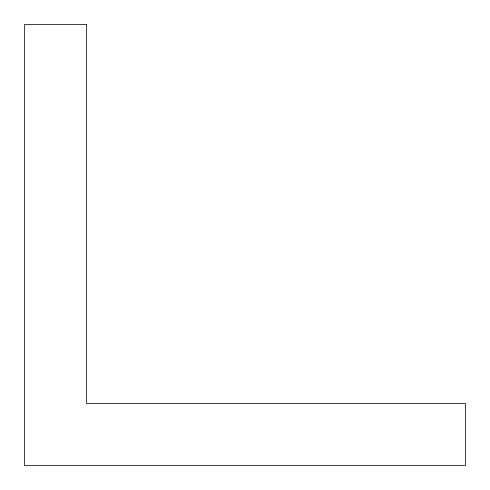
<?xml version="1.0" encoding="UTF-8"?>
<svg xmlns="http://www.w3.org/2000/svg" width="490" height="490" viewBox="0 0 490 490"><rect width="100%" height="100%" fill="white"/><g stroke="black" fill="none" stroke-linecap="round" stroke-linejoin="round"><path stroke-width="0.73" d="M86.516 24.5L24.5 24.5L24.5 465.5L465.5 465.5L465.5 403.484L86.516 403.484L86.516 24.5"/></g></svg>
